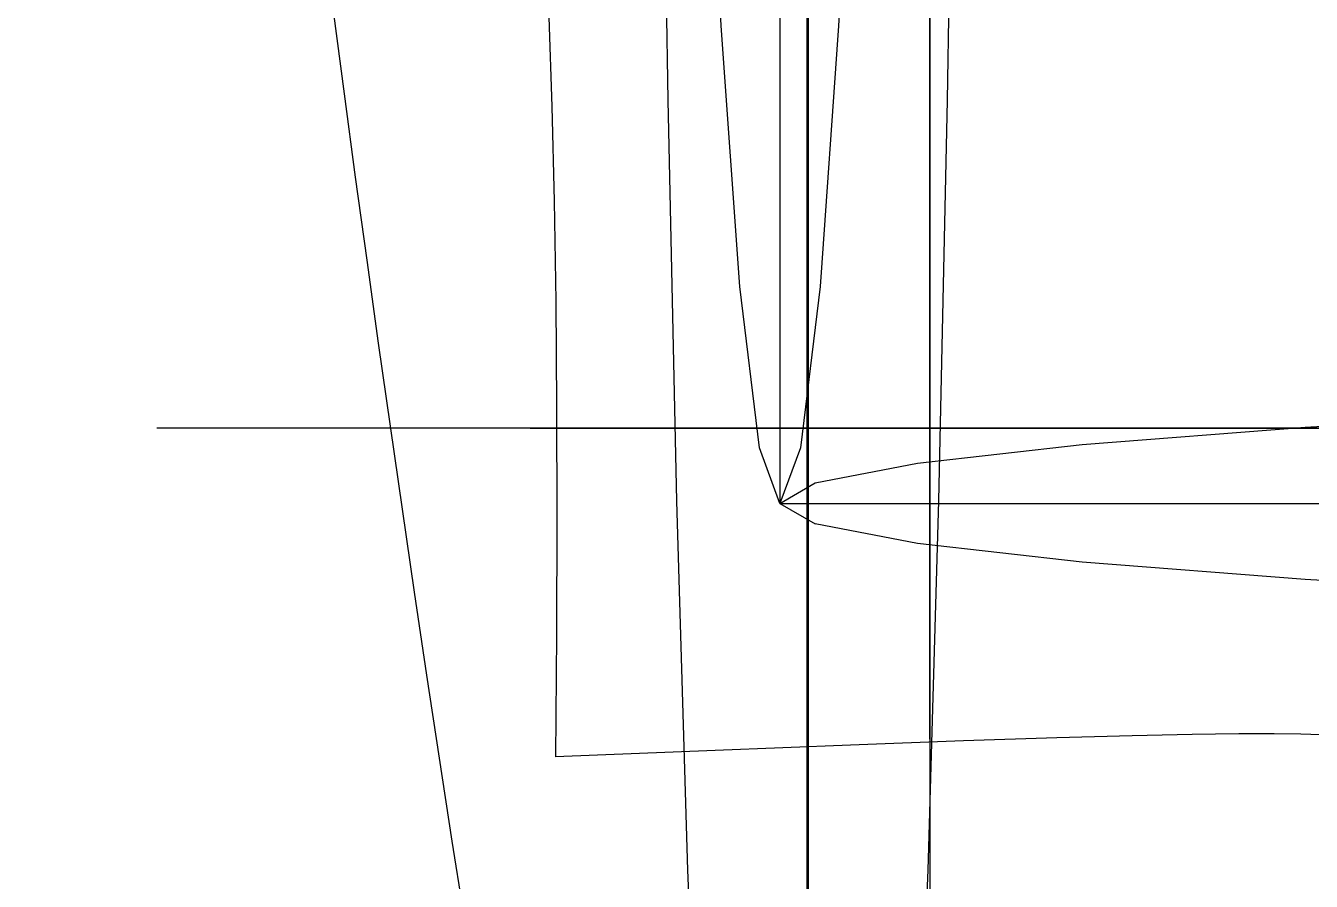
# Model space of a CAD drawing. Extents: x 11992 to 29481, y -6727 to 6811.
# Drawn here: x 21777.3 to 21947.8, y 1079.5 to 1192.9 of the extents above; entities that cross this region are included whole.
import ezdxf

# ---------------------------------------------------------------- set-up
doc = ezdxf.new("R2010")
doc.units = 0
doc.header["$MEASUREMENT"] = 0
doc.layers.get('0').update_dxf_attribs({"color": 8, "linetype": 'CONTINUOUS'})
doc.layers.add('zoylight 5回路', color=4, linetype='CONTINUOUS')

msp = doc.modelspace()

# ---------------------------------------------------------------- linework, layer by layer
for p, q in [((21877.37, 2739.53, -2340.43), (21877.37, 1129.56, -2340.43)), ((21897.26, 2739.53, -2340.43), (21897.26, 1129.56, -2340.43)), ((21897.26, 1129.56, -2110.34), (21897.26, 2739.53, -2110.34)), ((21880.91, 1822.02, -2368.6), (21880.91, 902.03, -2368.6)), ((21880.91, 1822.02, -1988.6), (21880.91, 902.03, -1988.6)), ((21881.09, 1822.02, -2368.6), (21881.09, 902.03, -2368.6)), ((21881.09, 1822.02, -1988.6), (21881.09, 902.03, -1988.6)), ((21881.1, 1821.61, -1878.87), (21881.1, 893.99, -1878.87)), ((21881.1, 1821.61, -2368.6), (21881.1, 901.07, -2368.6)), ((21881.1, 1821.61, -2118.6), (21881.1, 901.07, -2118.6)), ((21881.1, 901.07, -1638.61), (21881.1, 1821.61, -1638.61)), ((21881.1, 1821.61, -1897.87), (21881.1, 901.07, -1897.87)), ((21862.52, 1183, -2368.6), (21861.65, 1239.76, -2368.6)), ((21862.52, 1183, -1988.6), (21861.65, 1239.76, -1988.6)), ((21900.4, 1239.77, -2368.6), (21899.55, 1183.01, -2368.6)), ((21900.4, 1239.77, -1988.6), (21899.55, 1183.01, -1988.6)), ((21869.58, 1192.84, -2340.43), (21867.27, 1239.49, -2340.43)), ((21887.46, 1239.49, -2340.43), (21885.15, 1192.84, -2340.43)), ((21897.26, 1192.84, -2100.85), (21897.26, 1239.5, -2098.03)), ((21897.26, 1239.5, -2122.65), (21897.26, 1192.84, -2119.83)), ((21881.1, 1205.88, -2120.35), (21881.1, 1192.52, -2119.81)), ((21881.1, 1199.64, -2070.26), (21881.1, 1192.03, -2069.83)), ((21881.1, 1198.34, -2067.81), (21881.1, 1190.72, -2067.39)), ((21881.1, 1191.76, -1740.29), (21881.1, 1197.62, -1739.76)), ((21881.1, 1191.76, -1989.81), (21881.1, 1197.62, -1990.33)), ((21897.26, 1197.53, -2080.28), (21897.26, 1191.87, -2079.96)), ((21897.26, 1197.51, -2043.68), (21897.26, 1189.06, -2044.2)), ((21897.26, 1197.13, -2046.15), (21897.26, 1189.42, -2046.66)), ((21846.72, 1194, -2340.43), (21847.1, 1182.18, -2340.43)), ((21881.1, 1194.98, -2026.65), (21881.1, 1190.32, -2026.87)), ((21897.26, 1195.19, -1997.07), (21897.26, 1188.89, -1996.96)), ((21872.05, 1158.33, -2340.43), (21869.58, 1192.84, -2340.43)), ((21881.1, 1192.52, -2119.81), (21881.1, 1179.16, -2119.14)), ((21881.1, 1192.03, -2069.83), (21881.1, 1184.4, -2069.55)), ((21885.15, 1192.84, -2340.43), (21882.68, 1158.33, -2340.43)), ((21897.26, 1158.33, -2103.86), (21897.26, 1192.84, -2100.85)), ((21897.26, 1192.84, -2119.83), (21897.26, 1158.33, -2116.82)), ((21897.26, 1191.87, -2079.96), (21897.26, 1186.21, -2079.63)), ((21881.1, 1185.91, -1740.73), (21881.1, 1191.76, -1740.29)), ((21881.1, 1185.91, -1989.36), (21881.1, 1191.76, -1989.81)), ((21881.1, 1190.72, -2067.39), (21881.1, 1183.09, -2067.11)), ((21881.1, 1190.32, -2026.87), (21881.1, 1185.67, -2027.16)), ((21897.26, 1189.42, -2046.66), (21897.26, 1181.43, -2047.12)), ((21897.26, 1189.06, -2044.2), (21897.26, 1180.52, -2044.68)), ((21897.26, 1188.89, -1996.96), (21897.26, 1182.39, -1997.09)), ((21881.1, 1180.07, -1741.07), (21881.1, 1185.91, -1740.73)), ((21881.1, 1180.07, -1989.02), (21881.1, 1185.91, -1989.36)), ((21881.1, 1185.67, -2027.16), (21881.1, 1181.02, -2027.52)), ((21897.26, 1186.21, -2079.63), (21897.26, 1180.56, -2079.31)), ((21881.1, 1184.4, -2069.55), (21881.1, 1176.76, -2069.41)), ((21847.1, 1182.18, -2340.43), (21847.41, 1169.64, -2340.43)), ((21863.7, 1129.88, -2368.6), (21862.52, 1183, -2368.6)), ((21863.7, 1129.88, -1988.6), (21862.52, 1183, -1988.6)), ((21881.1, 1183.09, -2067.11), (21881.1, 1175.44, -2066.97)), ((21897.26, 1182.39, -1997.09), (21897.26, 1175.68, -1997.5)), ((21899.55, 1183.01, -2368.6), (21898.39, 1129.89, -2368.6)), ((21899.55, 1183.01, -1988.6), (21898.39, 1129.89, -1988.6)), ((21881.1, 1181.02, -2027.52), (21881.1, 1176.36, -2027.94)), ((21881.1, 1174.23, -1741.27), (21881.1, 1180.07, -1741.07)), ((21881.1, 1174.23, -1988.82), (21881.1, 1180.07, -1989.02)), ((21897.26, 1181.43, -2047.12), (21897.26, 1173.21, -2047.48)), ((21897.26, 1178.17, -2079.22), (21897.26, 1180.56, -2079.31)), ((21897.26, 1180.52, -2044.68), (21897.26, 1171.9, -2045.06)), ((21881.1, 1179.16, -2119.14), (21881.1, 1171.97, -2118.72)), ((21881.1, 1176.76, -2069.41), (21881.1, 1169.11, -2069.4)), ((21897.26, 1175.79, -2079.14), (21897.26, 1178.17, -2079.22)), ((21881.1, 1176.36, -2027.94), (21881.1, 1171.71, -2028.41)), ((21881.1, 1175.44, -2066.97), (21881.1, 1167.78, -2066.97)), ((21897.26, 1173.41, -2079.05), (21897.26, 1175.79, -2079.14)), ((21897.26, 1175.68, -1997.5), (21897.26, 1172.45, -1997.81)), ((21881.1, 1168.4, -1741.32), (21881.1, 1174.23, -1741.27)), ((21881.1, 1168.4, -1988.78), (21881.1, 1174.23, -1988.82)), ((21897.26, 1171.04, -2078.95), (21897.26, 1173.41, -2079.05)), ((21897.26, 1173.21, -2047.48), (21897.26, 1164.78, -2047.72)), ((21881.1, 1171.97, -2118.72), (21881.1, 1164.79, -2118.27)), ((21881.1, 1171.71, -2028.41), (21881.1, 1167.05, -2028.91)), ((21897.26, 1172.45, -1997.81), (21897.26, 1169.18, -1998.17)), ((21897.26, 1171.9, -2045.06), (21897.26, 1163.21, -2045.3)), ((21897.26, 1168.68, -2078.83), (21897.26, 1171.04, -2078.95)), ((21847.41, 1169.64, -2340.43), (21847.62, 1156.37, -2340.43)), ((21881.1, 1169.11, -2069.4), (21881.1, 1161.46, -2069.52)), ((21881.1, 1162.58, -1741.17), (21881.1, 1168.4, -1741.32)), ((21881.1, 1162.58, -1988.92), (21881.1, 1168.4, -1988.78)), ((21897.26, 1169.18, -1998.17), (21897.26, 1165.87, -1998.59)), ((21897.26, 1166.32, -2078.71), (21897.26, 1168.68, -2078.83)), ((21881.1, 1167.78, -2066.97), (21881.1, 1160.11, -2067.09)), ((21881.1, 1167.05, -2028.91), (21881.1, 1162.39, -2029.43)), ((21897.26, 1163.98, -2078.56), (21897.26, 1166.32, -2078.71)), ((21881.1, 1164.79, -2118.27), (21881.1, 1157.61, -2117.81)), ((21897.26, 1165.87, -1998.59), (21897.26, 1162.55, -1999.06)), ((21897.26, 1164.78, -2047.72), (21897.26, 1156.19, -2047.79)), ((21897.26, 1161.66, -2078.4), (21897.26, 1163.98, -2078.56)), ((21897.26, 1163.21, -2045.3), (21897.26, 1154.44, -2045.38)), ((21881.1, 1157.33, -1740.86), (21881.1, 1162.58, -1741.17)), ((21881.1, 1162.58, -1741.17), (21881.1, 1134.75, -1745.35)), ((21881.1, 1157.33, -1989.23), (21881.1, 1162.58, -1988.92)), ((21881.1, 1162.58, -1988.92), (21881.1, 1134.75, -1984.74)), ((21881.1, 1162.39, -2029.43), (21881.1, 1157.72, -2029.97)), ((21881.1, 1161.46, -2069.52), (21881.1, 1153.8, -2069.76)), ((21897.26, 1162.55, -1999.06), (21897.26, 1159.22, -1999.57)), ((21897.26, 1159.35, -2078.22), (21897.26, 1161.66, -2078.4)), ((21881.1, 1160.11, -2067.09), (21881.1, 1152.44, -2067.32)), ((21874.65, 1136.91, -2340.43), (21872.05, 1158.33, -2340.43)), ((21882.68, 1158.33, -2340.43), (21880.08, 1136.91, -2340.43)), ((21897.26, 1157.07, -2078.01), (21897.26, 1159.35, -2078.22)), ((21897.26, 1159.22, -1999.57), (21897.26, 1155.9, -2000.11)), ((21897.26, 1136.92, -2107.03), (21897.26, 1158.33, -2103.86)), ((21897.26, 1158.33, -2116.82), (21897.26, 1136.92, -2113.65)), ((21847.62, 1156.37, -2340.43), (21847.75, 1142.36, -2340.43)), ((21881.1, 1157.72, -2029.97), (21881.1, 1153.05, -2030.51)), ((21881.1, 1157.61, -2117.81), (21881.1, 1150.43, -2117.34)), ((21881.1, 1152.09, -1740.41), (21881.1, 1157.33, -1740.86)), ((21881.1, 1152.09, -1989.69), (21881.1, 1157.33, -1989.23)), ((21897.26, 1154.8, -2077.77), (21897.26, 1157.07, -2078.01)), ((21897.26, 1156.19, -2047.79), (21897.26, 1147.48, -2047.66)), ((21897.26, 1155.9, -2000.11), (21897.26, 1152.59, -2000.67)), ((21897.26, 1152.56, -2077.51), (21897.26, 1154.8, -2077.77)), ((21897.26, 1154.44, -2045.38), (21897.26, 1145.59, -2045.25)), ((21881.1, 1153.8, -2069.76), (21881.1, 1146.14, -2070.1)), ((21881.1, 1153.05, -2030.51), (21881.1, 1148.37, -2031.04)), ((21897.26, 1153.73, -2209.78), (21897.26, 1153.96, -2225.39)), ((21897.26, 1153.96, -2225.39), (21897.26, 1153.73, -2240.99)), ((21897.26, 1153.09, -2194.81), (21897.26, 1153.73, -2209.78)), ((21897.26, 1153.73, -2240.99), (21897.26, 1153.08, -2255.96)), ((21897.26, 1152.04, -2180.61), (21897.26, 1153.09, -2194.81)), ((21897.26, 1153.08, -2255.96), (21897.26, 1152.04, -2270.16)), ((21881.1, 1152.44, -2067.32), (21881.1, 1144.78, -2067.66)), ((21881.1, 1146.85, -1739.85), (21881.1, 1152.09, -1740.41)), ((21881.1, 1146.85, -1990.24), (21881.1, 1152.09, -1989.69)), ((21897.26, 1152.59, -2000.67), (21897.26, 1149.31, -2001.24)), ((21897.26, 1150.7, -2077.26), (21897.26, 1152.56, -2077.51)), ((21897.26, 1150.63, -2167.33), (21897.26, 1152.04, -2180.61)), ((21897.26, 1152.04, -2270.16), (21897.26, 1150.63, -2283.44)), ((21881.1, 1150.43, -2117.34), (21881.1, 1143.25, -2116.87)), ((21897.26, 1148.86, -2076.99), (21897.26, 1150.7, -2077.26)), ((21897.26, 1148.87, -2155.09), (21897.26, 1150.63, -2167.33)), ((21897.26, 1150.63, -2283.44), (21897.26, 1148.87, -2295.68)), ((21897.26, 1149.31, -2001.24), (21897.26, 1146.07, -2001.82)), ((21881.1, 1148.37, -2031.04), (21881.1, 1143.67, -2031.54)), ((21897.26, 1146.81, -2144.04), (21897.26, 1148.87, -2155.09)), ((21897.26, 1148.87, -2295.68), (21897.26, 1146.81, -2306.73)), ((21897.26, 1147.02, -2076.7), (21897.26, 1148.86, -2076.99)), ((21881.1, 1141.62, -1739.22), (21881.1, 1146.85, -1739.85)), ((21881.1, 1141.62, -1990.87), (21881.1, 1146.85, -1990.24)), ((21881.1, 1146.14, -2070.1), (21881.1, 1138.48, -2070.54)), ((21897.26, 1147.48, -2047.66), (21897.26, 1146.1, -2047.61)), ((21897.26, 1145.2, -2076.39), (21897.26, 1147.02, -2076.7)), ((21897.26, 1144.47, -2134.32), (21897.26, 1146.81, -2144.04)), ((21897.26, 1146.81, -2306.73), (21897.26, 1144.47, -2316.46)), ((21897.26, 1146.1, -2047.61), (21897.26, 1144.73, -2047.57)), ((21897.26, 1146.07, -2001.82), (21897.26, 1142.89, -2002.39)), ((21881.1, 1144.78, -2067.66), (21881.1, 1137.12, -2068.1)), ((21897.26, 1145.59, -2045.25), (21897.26, 1144.18, -2045.2)), ((21897.26, 1143.39, -2076.07), (21897.26, 1145.2, -2076.39)), ((21897.26, 1144.73, -2047.57), (21897.26, 1143.36, -2047.52)), ((21897.26, 1141.87, -2126.05), (21897.26, 1144.47, -2134.32)), ((21897.26, 1144.47, -2316.46), (21897.26, 1141.87, -2324.72)), ((21897.26, 1144.18, -2045.2), (21897.26, 1142.78, -2045.15)), ((21881.1, 1143.67, -2031.54), (21881.1, 1137.93, -2032.13)), ((21881.1, 1143.25, -2116.87), (21881.1, 1136.08, -2116.42)), ((21897.26, 1141.59, -2075.74), (21897.26, 1143.39, -2076.07)), ((21897.26, 1143.36, -2047.52), (21897.26, 1142, -2047.48)), ((21897.26, 1142.89, -2002.39), (21897.26, 1139.77, -2002.95)), ((21897.26, 1142.78, -2045.15), (21897.26, 1141.39, -2045.1)), ((21847.75, 1142.36, -2340.43), (21847.79, 1127.63, -2340.43)), ((21881.1, 1136.38, -1738.56), (21881.1, 1141.62, -1739.22)), ((21881.1, 1136.38, -1991.54), (21881.1, 1141.62, -1990.87)), ((21897.26, 1142, -2047.48), (21897.26, 1140.64, -2047.45)), ((21897.26, 1139.06, -2119.38), (21897.26, 1141.87, -2126.05)), ((21897.26, 1141.87, -2324.72), (21897.26, 1139.06, -2331.39)), ((21897.26, 1139.79, -2075.39), (21897.26, 1141.59, -2075.74)), ((21897.26, 1141.39, -2045.1), (21897.26, 1140.02, -2045.06)), ((21947.01, 1139.66, -2340.43), (21983.65, 1141.78, -2340.43)), ((21797.06, 1139.53, -2065.9), (21794.7, 1139.53, -2067.09)), ((21796.43, 1139.53, -2066.93), (21794.74, 1139.53, -2067.07)), ((21796.43, 1139.53, -2064.59), (21794.74, 1139.53, -2064.73)), ((21798.13, 1139.53, -2066.79), (21796.43, 1139.53, -2066.93)), ((21798.13, 1139.53, -2064.45), (21796.43, 1139.53, -2064.59)), ((21799.43, 1139.53, -2064.7), (21797.06, 1139.53, -2065.9)), ((21799.83, 1139.53, -2066.66), (21798.13, 1139.53, -2066.79)), ((21799.83, 1139.53, -2064.31), (21798.13, 1139.53, -2064.45)), ((21801.8, 1139.53, -2063.51), (21799.43, 1139.53, -2064.7)), ((21801.53, 1139.53, -2066.52), (21799.83, 1139.53, -2066.66)), ((21801.53, 1139.53, -2064.18), (21799.83, 1139.53, -2064.31)), ((21803.24, 1139.53, -2066.4), (21801.53, 1139.53, -2066.52)), ((21803.24, 1139.53, -2064.05), (21801.53, 1139.53, -2064.18)), ((21804.17, 1139.53, -2062.32), (21801.8, 1139.53, -2063.51)), ((21804.95, 1139.53, -2066.27), (21803.24, 1139.53, -2066.4)), ((21804.95, 1139.53, -2063.92), (21803.24, 1139.53, -2064.05)), ((21806.54, 1139.53, -2061.13), (21804.17, 1139.53, -2062.32)), ((21806.67, 1139.53, -2066.15), (21804.95, 1139.53, -2066.27)), ((21806.67, 1139.53, -2063.8), (21804.95, 1139.53, -2063.92)), ((21808.9, 1139.53, -2059.93), (21806.54, 1139.53, -2061.13)), ((21808.39, 1139.53, -2066.04), (21806.67, 1139.53, -2066.15)), ((21808.39, 1139.53, -2063.68), (21806.67, 1139.53, -2063.8)), ((21810.13, 1139.53, -2065.93), (21808.39, 1139.53, -2066.04)), ((21810.13, 1139.53, -2063.57), (21808.39, 1139.53, -2063.68)), ((21811.27, 1139.53, -2058.74), (21808.9, 1139.53, -2059.93)), ((21811.87, 1139.53, -2065.84), (21810.13, 1139.53, -2065.93)), ((21811.87, 1139.53, -2063.47), (21810.13, 1139.53, -2063.57)), ((21813.62, 1139.53, -2057.54), (21811.27, 1139.53, -2058.74)), ((21813.62, 1139.53, -2065.75), (21811.87, 1139.53, -2065.84)), ((21813.62, 1139.53, -2063.38), (21811.87, 1139.53, -2063.47)), ((21815.98, 1139.53, -2056.34), (21813.62, 1139.53, -2057.54)), ((21815.38, 1139.53, -2065.67), (21813.62, 1139.53, -2065.75)), ((21815.38, 1139.53, -2063.3), (21813.62, 1139.53, -2063.38)), ((21817.08, 1139.53, -2065.61), (21815.38, 1139.53, -2065.67)), ((21817.08, 1139.53, -2063.23), (21815.38, 1139.53, -2063.3)), ((21818.32, 1139.53, -2055.14), (21815.98, 1139.53, -2056.34)), ((21818.79, 1139.53, -2065.54), (21817.08, 1139.53, -2065.61)), ((21818.79, 1139.53, -2063.17), (21817.08, 1139.53, -2063.23)), ((21820.66, 1139.53, -2053.94), (21818.32, 1139.53, -2055.14)), ((21820.51, 1139.53, -2065.48), (21818.79, 1139.53, -2065.54)), ((21820.51, 1139.53, -2063.11), (21818.79, 1139.53, -2063.17)), ((21822.23, 1139.53, -2065.41), (21820.51, 1139.53, -2065.48)), ((21822.23, 1139.53, -2063.04), (21820.51, 1139.53, -2063.11)), ((21822.99, 1139.53, -2052.73), (21820.66, 1139.53, -2053.94)), ((21823.93, 1139.53, -2065.34), (21822.23, 1139.53, -2065.41)), ((21823.93, 1139.53, -2062.97), (21822.23, 1139.53, -2063.04)), ((21826.25, 1139.53, -2051.04), (21822.99, 1139.53, -2052.73)), ((21825.63, 1139.53, -2065.25), (21823.93, 1139.53, -2065.34)), ((21825.63, 1139.53, -2062.88), (21823.93, 1139.53, -2062.97)), ((21827.3, 1139.53, -2065.14), (21825.63, 1139.53, -2065.25)), ((21827.3, 1139.53, -2062.78), (21825.63, 1139.53, -2062.88)), ((21829.74, 1139.53, -2049.28), (21826.25, 1139.53, -2051.04)), ((21828.94, 1139.53, -2065), (21827.3, 1139.53, -2065.14)), ((21828.94, 1139.53, -2062.65), (21827.3, 1139.53, -2062.78)), ((21830.55, 1139.53, -2064.84), (21828.94, 1139.53, -2065)), ((21830.55, 1139.53, -2062.49), (21828.94, 1139.53, -2062.65)), ((21833.68, 1139.53, -2047.39), (21829.74, 1139.53, -2049.28)), ((21832.12, 1139.53, -2064.65), (21830.55, 1139.53, -2064.84)), ((21832.12, 1139.53, -2062.29), (21830.55, 1139.53, -2062.49)), ((21833.63, 1139.53, -2064.41), (21832.12, 1139.53, -2064.65)), ((21833.63, 1139.53, -2062.06), (21832.12, 1139.53, -2062.29)), ((21835.09, 1139.53, -2064.14), (21833.63, 1139.53, -2064.41)), ((21835.09, 1139.53, -2061.79), (21833.63, 1139.53, -2062.06)), ((21838.31, 1139.53, -2045.32), (21833.68, 1139.53, -2047.39)), ((21836.41, 1139.53, -2063.84), (21835.09, 1139.53, -2064.14)), ((21836.41, 1139.53, -2061.5), (21835.09, 1139.53, -2061.79)), ((21837.68, 1139.53, -2063.51), (21836.41, 1139.53, -2063.84)), ((21837.68, 1139.53, -2061.17), (21836.41, 1139.53, -2061.5)), ((21838.92, 1139.53, -2063.15), (21837.68, 1139.53, -2063.51)), ((21838.92, 1139.53, -2060.8), (21837.68, 1139.53, -2061.17)), ((21843.84, 1139.53, -2042.99), (21838.31, 1139.53, -2045.32)), ((21840.11, 1139.53, -2062.75), (21838.92, 1139.53, -2063.15)), ((21840.11, 1139.53, -2060.41), (21838.92, 1139.53, -2060.8)), ((21841.27, 1139.53, -2062.33), (21840.11, 1139.53, -2062.75)), ((21841.27, 1139.53, -2059.99), (21840.11, 1139.53, -2060.41)), ((21842.4, 1139.53, -2061.89), (21841.27, 1139.53, -2062.33)), ((21842.4, 1139.53, -2059.55), (21841.27, 1139.53, -2059.99)), ((21843.5, 1139.53, -2061.43), (21842.4, 1139.53, -2061.89)), ((21843.5, 1139.53, -2059.09), (21842.4, 1139.53, -2059.55)), ((21844.58, 1139.53, -2060.96), (21843.5, 1139.53, -2061.43)), ((21844.58, 1139.53, -2058.62), (21843.5, 1139.53, -2059.09)), ((21850.51, 1139.53, -2040.36), (21843.84, 1139.53, -2042.99)), ((21844.25, 1139.53, -2061.1), (21844.99, 1139.53, -2061.8)), ((21845.65, 1139.53, -2060.49), (21844.58, 1139.53, -2060.96)), ((21845.65, 1139.53, -2058.14), (21844.58, 1139.53, -2058.62)), ((21844.99, 1139.53, -2061.8), (21845.74, 1139.53, -2062.49)), ((21846.7, 1139.53, -2060), (21845.65, 1139.53, -2060.49)), ((21846.7, 1139.53, -2057.66), (21845.65, 1139.53, -2058.14)), ((21845.74, 1139.53, -2062.49), (21846.51, 1139.53, -2063.19)), ((21846.51, 1139.53, -2063.19), (21847.3, 1139.53, -2063.87)), ((21847.75, 1139.53, -2059.52), (21846.7, 1139.53, -2060)), ((21847.75, 1139.53, -2057.18), (21846.7, 1139.53, -2057.66)), ((21847.3, 1139.53, -2063.87), (21848.11, 1139.53, -2064.55)), ((21848.79, 1139.53, -2059.04), (21847.75, 1139.53, -2059.52)), ((21848.79, 1139.53, -2056.71), (21847.75, 1139.53, -2057.18)), ((21848.11, 1139.53, -2064.55), (21848.96, 1139.53, -2065.21)), ((21849.95, 1139.53, -2058.52), (21848.79, 1139.53, -2059.04)), ((21849.95, 1139.53, -2056.18), (21848.79, 1139.53, -2056.71)), ((21848.96, 1139.53, -2065.21), (21849.85, 1139.53, -2065.86)), ((21849.85, 1139.53, -2065.86), (21850.78, 1139.53, -2066.5)), ((21851.11, 1139.53, -2058), (21849.95, 1139.53, -2058.52)), ((21851.11, 1139.53, -2055.66), (21849.95, 1139.53, -2056.18)), ((21858.56, 1139.53, -2037.36), (21850.51, 1139.53, -2040.36)), ((21850.78, 1139.53, -2066.5), (21851.76, 1139.53, -2067.11)), ((21852.28, 1139.53, -2057.49), (21851.11, 1139.53, -2058)), ((21852.28, 1139.53, -2055.15), (21851.11, 1139.53, -2055.66)), ((21851.76, 1139.53, -2067.11), (21852.79, 1139.53, -2067.7)), ((21853.46, 1139.53, -2056.99), (21852.28, 1139.53, -2057.49)), ((21853.46, 1139.53, -2054.65), (21852.28, 1139.53, -2055.15)), ((21852.79, 1139.53, -2067.7), (21853.89, 1139.53, -2068.27)), ((21854.64, 1139.53, -2056.49), (21853.46, 1139.53, -2056.99)), ((21854.64, 1139.53, -2054.15), (21853.46, 1139.53, -2054.65)), ((21853.89, 1139.53, -2068.27), (21855.05, 1139.53, -2068.81)), ((21855.83, 1139.53, -2055.99), (21854.64, 1139.53, -2056.49)), ((21855.83, 1139.53, -2053.65), (21854.64, 1139.53, -2054.15)), ((21855.05, 1139.53, -2068.81), (21856.51, 1139.53, -2069.41)), ((21857.03, 1139.53, -2055.5), (21855.83, 1139.53, -2055.99)), ((21857.03, 1139.53, -2053.16), (21855.83, 1139.53, -2053.65)), ((21856.51, 1139.53, -2069.41), (21858.07, 1139.53, -2069.97)), ((21858.23, 1139.53, -2055.01), (21857.03, 1139.53, -2055.5)), ((21858.23, 1139.53, -2052.67), (21857.03, 1139.53, -2053.16)), ((21858.07, 1139.53, -2069.97), (21859.71, 1139.53, -2070.51)), ((21859.44, 1139.53, -2054.51), (21858.23, 1139.53, -2055.01)), ((21859.44, 1139.53, -2052.18), (21858.23, 1139.53, -2052.67)), ((21868.22, 1139.53, -2033.93), (21858.56, 1139.53, -2037.36)), ((21860.66, 1139.53, -2054.02), (21859.44, 1139.53, -2054.51)), ((21860.66, 1139.53, -2051.68), (21859.44, 1139.53, -2052.18)), ((21859.71, 1139.53, -2070.51), (21861.43, 1139.53, -2071.01)), ((21861.89, 1139.53, -2053.52), (21860.66, 1139.53, -2054.02)), ((21861.89, 1139.53, -2051.18), (21860.66, 1139.53, -2051.68)), ((21861.43, 1139.53, -2071.01), (21863.21, 1139.53, -2071.49)), ((21863.12, 1139.53, -2053.01), (21861.89, 1139.53, -2053.52)), ((21863.12, 1139.53, -2050.68), (21861.89, 1139.53, -2051.18)), ((21864.22, 1139.53, -2052.57), (21863.12, 1139.53, -2053.01)), ((21864.22, 1139.53, -2050.23), (21863.12, 1139.53, -2050.68)), ((21863.21, 1139.53, -2071.49), (21865.05, 1139.53, -2071.95)), ((21865.33, 1139.53, -2052.13), (21864.22, 1139.53, -2052.57)), ((21865.33, 1139.53, -2049.79), (21864.22, 1139.53, -2050.23)), ((21865.05, 1139.53, -2071.95), (21866.94, 1139.53, -2072.39)), ((21866.45, 1139.53, -2051.69), (21865.33, 1139.53, -2052.13)), ((21866.45, 1139.53, -2049.34), (21865.33, 1139.53, -2049.79)), ((21867.59, 1139.53, -2051.25), (21866.45, 1139.53, -2051.69)), ((21867.59, 1139.53, -2048.91), (21866.45, 1139.53, -2049.34)), ((21866.94, 1139.53, -2072.39), (21868.87, 1139.53, -2072.81)), ((21868.74, 1139.53, -2050.83), (21867.59, 1139.53, -2051.25)), ((21868.74, 1139.53, -2048.49), (21867.59, 1139.53, -2048.91)), ((21868.15, 1139.53, -2209.78), (21867.93, 1139.53, -2225.39)), ((21867.93, 1139.53, -2225.39), (21868.15, 1139.53, -2240.99)), ((21868.8, 1139.53, -2194.81), (21868.15, 1139.53, -2209.78)), ((21868.15, 1139.53, -2240.99), (21868.8, 1139.53, -2255.96)), ((21879.7, 1139.53, -2030), (21868.22, 1139.53, -2033.93)), ((21869.92, 1139.53, -2050.43), (21868.74, 1139.53, -2050.83)), ((21869.92, 1139.53, -2048.08), (21868.74, 1139.53, -2048.49)), ((21869.85, 1139.53, -2180.61), (21868.8, 1139.53, -2194.81)), ((21868.8, 1139.53, -2255.96), (21869.85, 1139.53, -2270.16)), ((21868.87, 1139.53, -2072.81), (21870.83, 1139.53, -2073.22)), ((21871.26, 1139.53, -2167.33), (21869.85, 1139.53, -2180.61)), ((21869.85, 1139.53, -2270.16), (21871.26, 1139.53, -2283.44)), ((21871.11, 1139.53, -2050.05), (21869.92, 1139.53, -2050.43)), ((21871.11, 1139.53, -2047.7), (21869.92, 1139.53, -2048.08)), ((21870.83, 1139.53, -2073.22), (21872.81, 1139.53, -2073.62)), ((21872.33, 1139.53, -2049.69), (21871.11, 1139.53, -2050.05)), ((21872.33, 1139.53, -2047.34), (21871.11, 1139.53, -2047.7)), ((21873.02, 1139.53, -2155.09), (21871.26, 1139.53, -2167.33)), ((21871.26, 1139.53, -2283.44), (21873.02, 1139.53, -2295.68)), ((21873.58, 1139.53, -2049.36), (21872.33, 1139.53, -2049.69)), ((21873.58, 1139.53, -2047.02), (21872.33, 1139.53, -2047.34)), ((21872.81, 1139.53, -2073.62), (21874.79, 1139.53, -2074.01)), ((21875.08, 1139.53, -2144.04), (21873.02, 1139.53, -2155.09)), ((21873.02, 1139.53, -2295.68), (21875.08, 1139.53, -2306.73)), ((21874.85, 1139.53, -2049.07), (21873.58, 1139.53, -2049.36)), ((21874.85, 1139.53, -2046.73), (21873.58, 1139.53, -2047.02)), ((21874.79, 1139.53, -2074.01), (21876.78, 1139.53, -2074.41)), ((21876.16, 1139.53, -2048.83), (21874.85, 1139.53, -2049.07)), ((21876.16, 1139.53, -2046.48), (21874.85, 1139.53, -2046.73)), ((21877.42, 1139.53, -2134.32), (21875.08, 1139.53, -2144.04)), ((21875.08, 1139.53, -2306.73), (21877.42, 1139.53, -2316.46)), ((21877.5, 1139.53, -2048.62), (21876.16, 1139.53, -2048.83)), ((21877.5, 1139.53, -2046.28), (21876.16, 1139.53, -2046.48)), ((21876.2, 1139.53, -2104.05), (21880.82, 1139.53, -2107.41)), ((21876.2, 1139.53, -2104.05), (21880.9, 1139.53, -2100.8)), ((21876.78, 1139.53, -2074.41), (21878.6, 1139.53, -2074.78)), ((21880.02, 1139.53, -2126.05), (21877.42, 1139.53, -2134.32)), ((21877.42, 1139.53, -2316.46), (21880.02, 1139.53, -2324.72)), ((21878.73, 1139.53, -2048.48), (21877.5, 1139.53, -2048.62)), ((21878.73, 1139.53, -2046.14), (21877.5, 1139.53, -2046.28)), ((21878.6, 1139.53, -2074.78), (21880.4, 1139.53, -2075.14)), ((21879.99, 1139.53, -2048.38), (21878.73, 1139.53, -2048.48)), ((21879.99, 1139.53, -2046.05), (21878.73, 1139.53, -2046.14)), ((21893.25, 1139.53, -2025.53), (21879.7, 1139.53, -2030)), ((21881.26, 1139.53, -2048.31), (21879.99, 1139.53, -2048.38)), ((21881.26, 1139.53, -2045.98), (21879.99, 1139.53, -2046.05)), ((21882.83, 1139.53, -2119.38), (21880.02, 1139.53, -2126.05)), ((21880.02, 1139.53, -2324.72), (21882.83, 1139.53, -2331.39)), ((21880.4, 1139.53, -2075.14), (21882.19, 1139.53, -2075.51)), ((21880.82, 1139.53, -2107.41), (21894.38, 1139.53, -2110.76)), ((21894.54, 1139.53, -2097.79), (21880.9, 1139.53, -2100.8)), ((21882.56, 1139.53, -2048.27), (21881.26, 1139.53, -2048.31)), ((21882.56, 1139.53, -2045.94), (21881.26, 1139.53, -2045.98)), ((21882.19, 1139.53, -2075.51), (21883.98, 1139.53, -2075.88)), ((21883.88, 1139.53, -2048.26), (21882.56, 1139.53, -2048.27)), ((21883.88, 1139.53, -2045.92), (21882.56, 1139.53, -2045.94)), ((21885.84, 1139.53, -2114.45), (21882.83, 1139.53, -2119.38)), ((21882.83, 1139.53, -2331.39), (21885.84, 1139.53, -2336.32)), ((21885.22, 1139.53, -2048.26), (21883.88, 1139.53, -2048.26)), ((21885.22, 1139.53, -2045.92), (21883.88, 1139.53, -2045.92)), ((21883.98, 1139.53, -2075.88), (21885.77, 1139.53, -2076.23)), ((21886.57, 1139.53, -2048.29), (21885.22, 1139.53, -2048.26)), ((21886.57, 1139.53, -2045.94), (21885.22, 1139.53, -2045.92)), ((21885.77, 1139.53, -2076.23), (21887.56, 1139.53, -2076.58)), ((21889.02, 1139.53, -2111.39), (21885.84, 1139.53, -2114.45)), ((21885.84, 1139.53, -2336.32), (21889.02, 1139.53, -2339.38)), ((21887.94, 1139.53, -2048.33), (21886.57, 1139.53, -2048.29)), ((21887.94, 1139.53, -2045.98), (21886.57, 1139.53, -2045.94)), ((21887.56, 1139.53, -2076.58), (21889.35, 1139.53, -2076.92)), ((21889.32, 1139.53, -2048.38), (21887.94, 1139.53, -2048.33)), ((21889.32, 1139.53, -2046.03), (21887.94, 1139.53, -2045.98)), ((21892.33, 1139.53, -2110.34), (21889.02, 1139.53, -2111.39)), ((21889.02, 1139.53, -2339.38), (21892.33, 1139.53, -2340.43)), ((21890.71, 1139.53, -2048.43), (21889.32, 1139.53, -2048.38)), ((21890.71, 1139.53, -2046.09), (21889.32, 1139.53, -2046.03)), ((21889.35, 1139.53, -2076.92), (21891.14, 1139.53, -2077.24)), ((21892.11, 1139.53, -2048.5), (21890.71, 1139.53, -2048.43)), ((21892.11, 1139.53, -2046.15), (21890.71, 1139.53, -2046.09)), ((21891.14, 1139.53, -2077.24), (21892.95, 1139.53, -2077.55)), ((21893.51, 1139.53, -2048.56), (21892.11, 1139.53, -2048.5)), ((21893.51, 1139.53, -2046.21), (21892.11, 1139.53, -2046.15)), ((21892.33, 1139.53, -2340.43), (21895.64, 1139.53, -2339.38)), ((21892.33, 1139.53, -2110.34), (21895.64, 1139.53, -2111.39)), ((21892.33, 1139.53, -2110.34), (21892.33, 1139.53, -2340.43)), ((21892.33, 1139.53, -2340.43), (22882.3, 1139.53, -2340.43)), ((22882.3, 1139.53, -2110.34), (21892.33, 1139.53, -2110.34)), ((21892.95, 1139.53, -2077.55), (21894.76, 1139.53, -2077.84)), ((21909.1, 1139.53, -2020.44), (21893.25, 1139.53, -2025.53)), ((21902.2, 1139.53, -2048.87), (21893.51, 1139.53, -2048.56)), ((21902.2, 1139.53, -2046.51), (21893.51, 1139.53, -2046.21)), ((21894.38, 1139.53, -2110.76), (21916.26, 1139.53, -2114.04)), ((21916.49, 1139.53, -2095.05), (21894.54, 1139.53, -2097.79)), ((21894.76, 1139.53, -2077.84), (21896.59, 1139.53, -2078.1)), ((21895.64, 1139.53, -2339.38), (21898.81, 1139.53, -2336.32)), ((21898.81, 1139.53, -2114.45), (21895.64, 1139.53, -2111.39)), ((21896.59, 1139.53, -2078.1), (21898.43, 1139.53, -2078.35)), ((21897.26, 1140.64, -2047.45), (21897.26, 1139.3, -2047.44)), ((21897.26, 1140.02, -2045.06), (21897.26, 1138.65, -2045.03)), ((21897.26, 1138, -2075.03), (21897.26, 1139.79, -2075.39)), ((21897.26, 1139.77, -2002.95), (21897.26, 1136.72, -2003.49)), ((21897.26, 1139.3, -2047.44), (21897.26, 1137.97, -2047.44)), ((21897.26, 1136.05, -2114.45), (21897.26, 1139.06, -2119.38)), ((21897.26, 1139.06, -2331.39), (21897.26, 1136.05, -2336.32)), ((21898.43, 1139.53, -2078.35), (21900.69, 1139.53, -2078.62)), ((21898.81, 1139.53, -2336.32), (21901.82, 1139.53, -2331.39)), ((21901.82, 1139.53, -2119.39), (21898.81, 1139.53, -2114.45)), ((21900.69, 1139.53, -2078.62), (21902.96, 1139.53, -2078.86)), ((21901.82, 1139.53, -2331.39), (21904.64, 1139.53, -2324.72)), ((21904.64, 1139.53, -2126.05), (21901.82, 1139.53, -2119.39)), ((21910.83, 1139.53, -2049.06), (21902.2, 1139.53, -2048.87)), ((21910.83, 1139.53, -2046.7), (21902.2, 1139.53, -2046.51)), ((21902.96, 1139.53, -2078.86), (21905.26, 1139.53, -2079.06)), ((21904.64, 1139.53, -2324.72), (21907.23, 1139.53, -2316.46)), ((21907.23, 1139.53, -2134.32), (21904.64, 1139.53, -2126.05)), ((21905.26, 1139.53, -2079.06), (21907.57, 1139.53, -2079.25)), ((21907.23, 1139.53, -2316.46), (21909.57, 1139.53, -2306.73)), ((21909.57, 1139.53, -2144.04), (21907.23, 1139.53, -2134.32)), ((21907.57, 1139.53, -2079.25), (21909.9, 1139.53, -2079.41)), ((21927.47, 1139.53, -2014.68), (21909.1, 1139.53, -2020.44)), ((21909.57, 1139.53, -2306.73), (21911.64, 1139.53, -2295.68)), ((21911.64, 1139.53, -2155.09), (21909.57, 1139.53, -2144.04)), ((21909.9, 1139.53, -2079.41), (21912.25, 1139.53, -2079.54)), ((21919.38, 1139.53, -2049.15), (21910.83, 1139.53, -2049.06)), ((21919.38, 1139.53, -2046.79), (21910.83, 1139.53, -2046.7)), ((21911.64, 1139.53, -2295.68), (21913.39, 1139.53, -2283.45)), ((21913.39, 1139.53, -2167.33), (21911.64, 1139.53, -2155.09)), ((21912.25, 1139.53, -2079.54), (21914.6, 1139.53, -2079.67)), ((21913.39, 1139.53, -2283.45), (21914.8, 1139.53, -2270.16)), ((21914.8, 1139.53, -2180.61), (21913.39, 1139.53, -2167.33)), ((21914.6, 1139.53, -2079.67), (21916.96, 1139.53, -2079.78)), ((21914.8, 1139.53, -2270.16), (21915.85, 1139.53, -2255.96)), ((21915.85, 1139.53, -2194.81), (21914.8, 1139.53, -2180.61)), ((21915.85, 1139.53, -2255.96), (21916.5, 1139.53, -2240.99)), ((21916.5, 1139.53, -2209.78), (21915.85, 1139.53, -2194.81)), ((21916.26, 1139.53, -2114.04), (21945.84, 1139.53, -2117.22)), ((21946.15, 1139.53, -2092.6), (21916.49, 1139.53, -2095.05)), ((21916.5, 1139.53, -2240.99), (21916.72, 1139.53, -2225.39)), ((21916.72, 1139.53, -2225.39), (21916.5, 1139.53, -2209.78)), ((21916.96, 1139.53, -2079.78), (21919.34, 1139.53, -2079.88)), ((21917.45, 1137.35, -2340.43), (21947.01, 1139.66, -2340.43)), ((21919.34, 1139.53, -2079.88), (21921.72, 1139.53, -2079.97)), ((21927.88, 1139.53, -2049.15), (21919.38, 1139.53, -2049.15)), ((21927.88, 1139.53, -2046.78), (21919.38, 1139.53, -2046.79)), ((21921.72, 1139.53, -2079.97), (21924.11, 1139.53, -2080.06)), ((21924.11, 1139.53, -2080.06), (21926.5, 1139.53, -2080.15)), ((21931.35, 1139.53, -2080.42), (21926.5, 1139.53, -2080.13)), ((21932.83, 1139.53, -2013.88), (21927.47, 1139.53, -2014.68)), ((21936.32, 1139.53, -2049.05), (21927.88, 1139.53, -2049.15)), ((21936.32, 1139.53, -2046.69), (21927.88, 1139.53, -2046.78)), ((21936.2, 1139.53, -2080.7), (21931.35, 1139.53, -2080.42)), ((21938.24, 1139.53, -2013.15), (21932.83, 1139.53, -2013.88)), ((21941.06, 1139.53, -2080.98), (21936.2, 1139.53, -2080.7)), ((21944.72, 1139.53, -2048.88), (21936.32, 1139.53, -2049.05)), ((21944.72, 1139.53, -2046.52), (21936.32, 1139.53, -2046.69)), ((21943.7, 1139.53, -2012.49), (21938.24, 1139.53, -2013.15)), ((21945.91, 1139.53, -2081.26), (21941.06, 1139.53, -2080.98)), ((21949.2, 1139.53, -2011.89), (21943.7, 1139.53, -2012.49)), ((21953.08, 1139.53, -2048.63), (21944.72, 1139.53, -2048.88)), ((21953.08, 1139.53, -2046.28), (21944.72, 1139.53, -2046.52)), ((21945.84, 1139.53, -2117.22), (21982.53, 1139.53, -2120.26)), ((21950.77, 1139.53, -2081.53), (21945.91, 1139.53, -2081.26)), ((21982.9, 1139.53, -2090.46), (21946.15, 1139.53, -2092.6)), ((21881.1, 1138.48, -2070.54), (21881.1, 1130.83, -2071.07)), ((21881.1, 1137.93, -2032.13), (21881.1, 1132.19, -2032.66)), ((21895.59, 1134.88, -2340.43), (21917.45, 1137.35, -2340.43)), ((21897.26, 1138.65, -2045.03), (21897.26, 1137.3, -2045.02)), ((21897.26, 1136.21, -2074.68), (21897.26, 1138, -2075.03)), ((21897.26, 1137.97, -2047.44), (21897.26, 1136.65, -2047.45)), ((21877.37, 1129.56, -2340.43), (21874.65, 1136.91, -2340.43)), ((21880.08, 1136.91, -2340.43), (21877.37, 1129.56, -2340.43)), ((21881.1, 1137.12, -2068.1), (21881.1, 1129.46, -2068.63)), ((21881.1, 1131.14, -1737.89), (21881.1, 1136.38, -1738.56)), ((21881.1, 1131.14, -1992.2), (21881.1, 1136.38, -1991.54)), ((21881.1, 1136.08, -2116.42), (21881.1, 1128.9, -2116)), ((21897.26, 1137.3, -2045.02), (21897.26, 1135.97, -2045.02)), ((21897.26, 1129.56, -2110.34), (21897.26, 1136.92, -2107.03)), ((21897.26, 1129.56, -2110.34), (21897.26, 1136.92, -2113.65)), ((21897.26, 1136.72, -2003.49), (21897.26, 1132.96, -2004.14)), ((21897.26, 1136.65, -2047.45), (21897.26, 1135.36, -2047.5)), ((21897.26, 1134.42, -2074.31), (21897.26, 1136.21, -2074.68)), ((21897.26, 1132.87, -2111.39), (21897.26, 1136.05, -2114.45)), ((21897.26, 1136.05, -2336.32), (21897.26, 1132.87, -2339.38)), ((21897.26, 1135.97, -2045.02), (21897.26, 1134.65, -2045.04)), ((21881.1, 1134.75, -1745.35), (21881.1, 1109.96, -1748.84)), ((21881.1, 1134.75, -1984.74), (21881.1, 1109.96, -1981.26)), ((21882.02, 1132.28, -2340.43), (21895.59, 1134.88, -2340.43)), ((21897.26, 1135.36, -2047.5), (21897.26, 1134.08, -2047.57)), ((21897.26, 1134.65, -2045.04), (21897.26, 1133.36, -2045.08)), ((21897.26, 1132.63, -2073.95), (21897.26, 1134.42, -2074.31)), ((21897.26, 1134.08, -2047.57), (21897.26, 1132.82, -2047.67)), ((21877.37, 1129.56, -2340.43), (21882.02, 1132.28, -2340.43)), ((21881.1, 1132.19, -2032.66), (21881.1, 1126.48, -2033.13)), ((21897.26, 1133.36, -2045.08), (21897.26, 1132.09, -2045.16)), ((21897.26, 1132.96, -2004.14), (21897.26, 1129.34, -2004.75)), ((21897.26, 1129.56, -2110.34), (21897.26, 1132.87, -2111.39)), ((21897.26, 1129.56, -2340.43), (21897.26, 1132.87, -2339.38)), ((21897.26, 1132.82, -2047.67), (21897.26, 1131.59, -2047.81)), ((21897.26, 1130.83, -2073.59), (21897.26, 1132.63, -2073.95)), ((21881.1, 1125.91, -1737.26), (21881.1, 1131.14, -1737.89)), ((21881.1, 1125.91, -1992.83), (21881.1, 1131.14, -1992.2)), ((21881.1, 1130.83, -2071.07), (21881.1, 1123.18, -2071.68)), ((21897.26, 1132.09, -2045.16), (21897.26, 1130.84, -2045.26)), ((21897.26, 1131.59, -2047.81), (21897.26, 1130.24, -2048.01)), ((21897.26, 1130.84, -2045.26), (21897.26, 1129.61, -2045.4)), ((21897.26, 1128.84, -2073.18), (21897.26, 1130.83, -2073.59)), ((21865.15, 1080.96, -2368.6), (21863.7, 1129.88, -2368.6)), ((21865.15, 1080.96, -1988.6), (21863.7, 1129.88, -1988.6)), ((21877.37, 1129.56, -2340.43), (21882.02, 1126.85, -2340.43)), ((21877.37, 1129.56, -2340.43), (22897.26, 1129.56, -2340.43)), ((21881.1, 1129.46, -2068.63), (21881.1, 1121.83, -2069.24)), ((21881.1, 1128.9, -2116), (21881.1, 1121.72, -2115.61)), ((21898.39, 1129.89, -2368.6), (21896.96, 1080.97, -2368.6)), ((21898.39, 1129.89, -1988.6), (21896.96, 1080.97, -1988.6)), ((21897.26, 1130.24, -2048.01), (21897.26, 1128.93, -2048.25)), ((21897.26, 1129.61, -2045.4), (21897.26, 1128.26, -2045.6)), ((21897.26, 1129.56, -2340.43), (21897.26, 1126.25, -2339.38)), ((21897.26, 1126.25, -2111.39), (21897.26, 1129.56, -2110.34)), ((21897.26, 1129.56, -2340.43), (21897.26, 1129.56, -2110.34)), ((21897.26, 1129.34, -2004.75), (21897.26, 1125.85, -2005.36)), ((21897.26, 1128.93, -2048.25), (21897.26, 1127.65, -2048.54)), ((21897.26, 1126.85, -2072.78), (21897.26, 1128.84, -2073.18)), ((21847.79, 1127.63, -2340.43), (21847.74, 1112.16, -2340.43)), ((21897.26, 1128.26, -2045.6), (21897.26, 1126.94, -2045.85)), ((21897.26, 1127.65, -2048.54), (21897.26, 1126.41, -2048.86)), ((21881.1, 1126.48, -2033.13), (21881.1, 1120.82, -2033.54)), ((21881.1, 1120.66, -1736.7), (21881.1, 1125.91, -1737.26)), ((21881.1, 1120.66, -1993.39), (21881.1, 1125.91, -1992.83)), ((21895.59, 1124.25, -2340.43), (21882.02, 1126.85, -2340.43)), ((21897.26, 1126.94, -2045.85), (21897.26, 1125.65, -2046.13)), ((21897.26, 1124.87, -2072.38), (21897.26, 1126.85, -2072.78)), ((21897.26, 1126.41, -2048.86), (21897.26, 1125.19, -2049.21)), ((21897.26, 1126.25, -2339.38), (21897.26, 1123.08, -2336.32)), ((21897.26, 1123.08, -2114.45), (21897.26, 1126.25, -2111.39)), ((21897.26, 1125.85, -2005.36), (21897.26, 1122.5, -2005.97)), ((21897.26, 1125.65, -2046.13), (21897.26, 1124.4, -2046.46)), ((21917.45, 1121.78, -2340.43), (21895.59, 1124.25, -2340.43)), ((21897.26, 1125.19, -2049.21), (21897.26, 1123.99, -2049.59)), ((21897.26, 1122.91, -2071.96), (21897.26, 1124.87, -2072.38)), ((21897.26, 1124.4, -2046.46), (21897.26, 1123.18, -2046.81)), ((21897.26, 1123.99, -2049.59), (21897.26, 1122.82, -2049.99)), ((21881.1, 1123.18, -2071.68), (21881.1, 1115.55, -2072.36)), ((21897.26, 1123.18, -2046.81), (21897.26, 1121.98, -2047.19)), ((21897.26, 1123.08, -2336.32), (21897.26, 1120.07, -2331.39)), ((21897.26, 1120.07, -2119.39), (21897.26, 1123.08, -2114.45)), ((21897.26, 1120.98, -2071.54), (21897.26, 1122.91, -2071.96)), ((21897.26, 1122.82, -2049.99), (21897.26, 1121.67, -2050.41)), ((21897.26, 1122.5, -2005.97), (21897.26, 1119.3, -2006.6)), ((21897.26, 1121.98, -2047.19), (21897.26, 1120.81, -2047.59)), ((21881.1, 1121.83, -2069.24), (21881.1, 1114.21, -2069.92)), ((21881.1, 1121.72, -2115.61), (21881.1, 1114.54, -2115.27)), ((21881.1, 1120.82, -2033.54), (21881.1, 1115.22, -2033.9)), ((21881.1, 1115.41, -1736.24), (21881.1, 1120.66, -1736.7)), ((21881.1, 1115.41, -1993.85), (21881.1, 1120.66, -1993.39)), ((21897.26, 1121.67, -2050.41), (21897.26, 1120.54, -2050.84)), ((21897.26, 1119.08, -2071.11), (21897.26, 1120.98, -2071.54)), ((21897.26, 1120.81, -2047.59), (21897.26, 1119.66, -2048)), ((21897.26, 1120.54, -2050.84), (21897.26, 1119.42, -2051.28)), ((21947.01, 1119.47, -2340.43), (21917.45, 1121.78, -2340.43)), ((21897.26, 1120.07, -2331.39), (21897.26, 1117.25, -2324.72)), ((21897.26, 1117.25, -2126.05), (21897.26, 1120.07, -2119.39)), ((21897.26, 1119.66, -2048), (21897.26, 1118.52, -2048.43)), ((21897.26, 1119.42, -2051.28), (21897.26, 1118.31, -2051.73)), ((21897.26, 1119.3, -2006.6), (21897.26, 1116.23, -2007.28)), ((21897.26, 1117.23, -2070.66), (21897.26, 1119.08, -2071.11)), ((21983.65, 1117.34, -2340.43), (21947.01, 1119.47, -2340.43)), ((21897.26, 1118.52, -2048.43), (21897.26, 1117.4, -2048.87)), ((21897.26, 1118.31, -2051.73), (21897.26, 1117.22, -2052.17)), ((21897.26, 1117.4, -2048.87), (21897.26, 1116.3, -2049.31)), ((21897.26, 1117.25, -2324.72), (21897.26, 1114.66, -2316.46)), ((21897.26, 1114.66, -2134.32), (21897.26, 1117.25, -2126.05)), ((21897.26, 1115.45, -2070.18), (21897.26, 1117.23, -2070.66)), ((21897.26, 1117.22, -2052.17), (21897.26, 1115.95, -2052.67)), ((21881.1, 1115.55, -2072.36), (21881.1, 1107.94, -2073.11)), ((21881.1, 1110.16, -1735.92), (21881.1, 1115.41, -1736.24)), ((21881.1, 1110.16, -1994.17), (21881.1, 1115.41, -1993.85)), ((21881.1, 1115.22, -2033.9), (21881.1, 1109.69, -2034.19)), ((21897.26, 1116.3, -2049.31), (21897.26, 1115.2, -2049.75)), ((21897.26, 1116.23, -2007.28), (21897.26, 1113.31, -2008.01)), ((21897.26, 1115.95, -2052.67), (21897.26, 1114.71, -2053.17)), ((21897.26, 1113.72, -2069.68), (21897.26, 1115.45, -2070.18)), ((21897.26, 1115.2, -2049.75), (21897.26, 1113.95, -2050.26)), ((21881.1, 1114.54, -2115.27), (21881.1, 1107.36, -2114.99)), ((21881.1, 1114.21, -2069.92), (21881.1, 1106.61, -2070.66)), ((21897.26, 1114.71, -2053.17), (21897.26, 1113.48, -2053.67)), ((21897.26, 1114.66, -2316.46), (21897.26, 1112.31, -2306.73)), ((21897.26, 1112.31, -2144.04), (21897.26, 1114.66, -2134.32)), ((21897.26, 1113.95, -2050.26), (21897.26, 1112.72, -2050.76)), ((21897.26, 1112.08, -2069.15), (21897.26, 1113.72, -2069.68)), ((21897.26, 1113.48, -2053.67), (21897.26, 1112.26, -2054.17)), ((21847.74, 1112.16, -2340.43), (21847.6, 1095.96, -2340.43)), ((21897.26, 1113.31, -2008.01), (21897.26, 1110.54, -2008.82)), ((21897.26, 1112.72, -2050.76), (21897.26, 1111.49, -2051.26)), ((21897.26, 1112.31, -2306.73), (21897.26, 1110.25, -2295.68)), ((21897.26, 1110.25, -2155.09), (21897.26, 1112.31, -2144.04)), ((21897.26, 1112.26, -2054.17), (21897.26, 1111.06, -2054.66)), ((21897.26, 1110.52, -2068.59), (21897.26, 1112.08, -2069.15)), ((21881.1, 1104.89, -1735.78), (21881.1, 1110.16, -1735.92)), ((21881.1, 1104.89, -1994.31), (21881.1, 1110.16, -1994.17)), ((21897.26, 1111.49, -2051.26), (21897.26, 1110.27, -2051.75)), ((21897.26, 1111.06, -2054.66), (21897.26, 1109.86, -2055.16)), ((21897.26, 1110.54, -2008.82), (21897.26, 1107.92, -2009.73)), ((21897.26, 1109.06, -2067.99), (21897.26, 1110.52, -2068.59)), ((21897.26, 1110.27, -2051.75), (21897.26, 1109.06, -2052.25)), ((21897.26, 1110.25, -2295.68), (21897.26, 1108.5, -2283.45)), ((21897.26, 1108.5, -2167.33), (21897.26, 1110.25, -2155.09)), ((21881.1, 1109.96, -1748.84), (21881.1, 1088.02, -1751.69)), ((21881.1, 1109.96, -1981.26), (21881.1, 1088.02, -1978.4)), ((21881.1, 1109.69, -2034.19), (21881.1, 1104.27, -2034.42)), ((21897.26, 1109.86, -2055.16), (21897.26, 1108.67, -2055.65)), ((21897.26, 1107.89, -2067.45), (21897.26, 1109.06, -2067.99)), ((21897.26, 1109.06, -2052.25), (21897.26, 1107.86, -2052.74)), ((21897.26, 1108.67, -2055.65), (21897.26, 1107.49, -2056.15)), ((21897.26, 1108.5, -2283.45), (21897.26, 1107.09, -2270.16)), ((21897.26, 1107.09, -2180.61), (21897.26, 1108.5, -2167.33)), ((21881.1, 1107.94, -2073.11), (21881.1, 1103.84, -2073.53)), ((21881.1, 1107.36, -2114.99), (21881.1, 1100.18, -2114.78)), ((21881.1, 1106.61, -2070.66), (21881.1, 1102.5, -2071.09)), ((21897.26, 1107.92, -2009.73), (21897.26, 1105.44, -2010.74)), ((21897.26, 1106.8, -2066.87), (21897.26, 1107.89, -2067.45)), ((21897.26, 1107.86, -2052.74), (21897.26, 1106.66, -2053.24)), ((21897.26, 1107.49, -2056.15), (21897.26, 1106.31, -2056.66)), ((21897.26, 1107.09, -2270.16), (21897.26, 1106.04, -2255.96)), ((21897.26, 1106.04, -2194.81), (21897.26, 1107.09, -2180.61)), ((21897.26, 1105.77, -2066.28), (21897.26, 1106.8, -2066.87)), ((21897.26, 1106.66, -2053.24), (21897.26, 1105.47, -2053.74)), ((21897.26, 1106.31, -2056.66), (21897.26, 1105.12, -2057.17)), ((21897.26, 1106.04, -2255.96), (21897.26, 1105.39, -2240.99)), ((21897.26, 1105.39, -2209.78), (21897.26, 1106.04, -2194.81)), ((21897.26, 1104.8, -2065.67), (21897.26, 1105.77, -2066.28)), ((21897.26, 1105.47, -2053.74), (21897.26, 1104.28, -2054.24)), ((21897.26, 1105.44, -2010.74), (21897.26, 1103.12, -2011.89)), ((21897.26, 1105.39, -2240.99), (21897.26, 1105.17, -2225.39)), ((21897.26, 1105.17, -2225.39), (21897.26, 1105.39, -2209.78)), ((21897.26, 1105.12, -2057.17), (21897.26, 1103.94, -2057.69)), ((21881.1, 1099.62, -1735.85), (21881.1, 1104.89, -1735.78)), ((21881.1, 1099.62, -1994.25), (21881.1, 1104.89, -1994.31)), ((21881.1, 1104.27, -2034.42), (21881.1, 1098.97, -2034.58)), ((21881.1, 1103.84, -2073.53), (21881.1, 1099.74, -2073.97)), ((21897.26, 1103.88, -2065.03), (21897.26, 1104.8, -2065.67)), ((21897.26, 1104.28, -2054.24), (21897.26, 1103.1, -2054.75)), ((21897.26, 1103.94, -2057.69), (21897.26, 1102.76, -2058.21)), ((21897.26, 1103.01, -2064.38), (21897.26, 1103.88, -2065.03)), ((21881.1, 1102.5, -2071.09), (21881.1, 1098.39, -2071.53)), ((21897.26, 1103.12, -2011.89), (21897.26, 1100.95, -2013.18)), ((21897.26, 1103.1, -2054.75), (21897.26, 1101.92, -2055.27)), ((21897.26, 1102.17, -2063.72), (21897.26, 1103.01, -2064.38)), ((21897.26, 1102.76, -2058.21), (21897.26, 1101.73, -2058.69)), ((21897.26, 1101.36, -2063.04), (21897.26, 1102.17, -2063.72)), ((21897.26, 1101.92, -2055.27), (21897.26, 1100.74, -2055.8)), ((21897.26, 1101.73, -2058.69), (21897.26, 1100.69, -2059.17)), ((21881.1, 1100.18, -2114.78), (21881.1, 1092.99, -2114.65)), ((21897.26, 1100.58, -2062.35), (21897.26, 1101.36, -2063.04)), ((21897.26, 1100.95, -2013.18), (21897.26, 1097.97, -2015.38)), ((21897.26, 1100.74, -2055.8), (21897.26, 1099.72, -2056.28)), ((21897.26, 1100.69, -2059.17), (21897.26, 1099.64, -2059.65)), ((21897.26, 1099.82, -2061.66), (21897.26, 1100.58, -2062.35)), ((21897.26, 1099.06, -2060.96), (21897.26, 1099.82, -2061.66)), ((21881.1, 1099.74, -2073.97), (21881.1, 1095.65, -2074.41)), ((21881.1, 1099.62, -1735.85), (21881.1, 1089.52, -1737.02)), ((21881.1, 1099.62, -1992.06), (21881.1, 1089.52, -1991.23)), ((21881.1, 1097.99, -1735.93), (21881.1, 1099.62, -1735.85)), ((21881.1, 1098.97, -2034.58), (21881.1, 1093.8, -2034.68)), ((21881.1, 1098.39, -2071.53), (21881.1, 1094.29, -2071.98)), ((21897.26, 1099.72, -2056.28), (21897.26, 1098.69, -2056.77)), ((21897.26, 1099.64, -2059.65), (21897.26, 1098.58, -2060.12)), ((21897.26, 1098.3, -2060.26), (21897.26, 1099.06, -2060.96)), ((21897.26, 1098.69, -2056.77), (21897.26, 1097.64, -2057.25)), ((21897.26, 1098.58, -2060.12), (21897.26, 1097.51, -2060.59)), ((21914.09, 1098.49, -2340.43), (21901.73, 1098.08, -2340.43)), ((21924.09, 1098.77, -2340.43), (21914.09, 1098.49, -2340.43)), ((21932.03, 1098.95, -2340.43), (21924.09, 1098.77, -2340.43)), ((21938.21, 1099.03, -2340.43), (21932.03, 1098.95, -2340.43)), ((21942.92, 1099.04, -2340.43), (21938.21, 1099.03, -2340.43)), ((21946.45, 1098.98, -2340.43), (21942.92, 1099.04, -2340.43)), ((21949.09, 1098.88, -2340.43), (21946.45, 1098.98, -2340.43)), ((21868.78, 1096.83, -2340.43), (21847.6, 1095.96, -2340.43)), ((21886.73, 1097.53, -2340.43), (21868.78, 1096.83, -2340.43)), ((21881.1, 1096.36, -1736.03), (21881.1, 1097.99, -1735.93)), ((21901.73, 1098.08, -2340.43), (21886.73, 1097.53, -2340.43)), ((21897.26, 1097.97, -2015.38), (21897.26, 1095.3, -2017.89)), ((21897.26, 1097.64, -2057.25), (21897.26, 1096.58, -2057.73)), ((21897.26, 1097.51, -2060.59), (21897.26, 1096.41, -2061.05)), ((21897.26, 1096.58, -2057.73), (21897.26, 1095.51, -2058.2)), ((21897.26, 1096.41, -2061.05), (21897.26, 1095.29, -2061.49)), ((21881.1, 1094.72, -1736.15), (21881.1, 1096.36, -1736.03)), ((21881.1, 1095.65, -2074.41), (21881.1, 1091.56, -2074.84)), ((21881.1, 1093.08, -1736.29), (21881.1, 1094.72, -1736.15)), ((21897.26, 1095.51, -2058.2), (21897.26, 1094.4, -2058.65)), ((21897.26, 1095.3, -2017.89), (21897.26, 1092.87, -2020.66)), ((21897.26, 1095.29, -2061.49), (21897.26, 1094.14, -2061.91)), ((21881.1, 1094.29, -2071.98), (21881.1, 1090.2, -2072.42)), ((21881.1, 1093.8, -2034.68), (21881.1, 1088.78, -2034.7)), ((21881.1, 1091.43, -1736.45), (21881.1, 1093.08, -1736.29)), ((21881.1, 1092.99, -2114.65), (21881.1, 1085.4, -2114.6)), ((21897.26, 1094.4, -2058.65), (21897.26, 1093.28, -2059.09)), ((21897.26, 1094.14, -2061.91), (21897.26, 1092.96, -2062.3)), ((21897.26, 1093.28, -2059.09), (21897.26, 1092.12, -2059.51)), ((21881.1, 1091.56, -2074.84), (21881.1, 1087.47, -2075.27)), ((21881.1, 1089.77, -1736.62), (21881.1, 1091.43, -1736.45)), ((21897.26, 1092.96, -2062.3), (21897.26, 1091.74, -2062.67)), ((21897.26, 1092.87, -2020.66), (21897.26, 1090.65, -2023.64)), ((21897.26, 1092.12, -2059.51), (21897.26, 1090.93, -2059.91)), ((21897.26, 1091.74, -2062.67), (21897.26, 1090.48, -2063)), ((21881.1, 1090.2, -2072.42), (21881.1, 1086.1, -2072.85)), ((21881.1, 1088.1, -1736.81), (21881.1, 1089.77, -1736.62)), ((21897.26, 1090.93, -2059.91), (21897.26, 1089.7, -2060.27)), ((21897.26, 1090.65, -2023.64), (21897.26, 1088.58, -2026.78)), ((21897.26, 1090.48, -2063), (21897.26, 1089.18, -2063.3)), ((21897.26, 1089.7, -2060.27), (21897.26, 1088.43, -2060.61)), ((21881.1, 1089.52, -1737.02), (21881.1, 1078.39, -1738.08)), ((21881.1, 1089.52, -1991.23), (21881.1, 1078.39, -1990.49)), ((21881.1, 1088.78, -2034.7), (21881.1, 1083.94, -2034.66)), ((21881.1, 1086.42, -1737.02), (21881.1, 1088.1, -1736.81)), ((21881.1, 1088.02, -1751.69), (21881.1, 1068.76, -1753.98)), ((21881.1, 1088.02, -1978.4), (21881.1, 1068.76, -1976.12)), ((21897.26, 1089.18, -2063.3), (21897.26, 1087.72, -2063.58)), ((21897.26, 1088.58, -2026.78), (21897.26, 1086.62, -2030.02)), ((21897.26, 1088.43, -2060.61), (21897.26, 1087.12, -2060.91)), ((21881.1, 1087.47, -2075.27), (21881.1, 1083.38, -2075.69)), ((21881.1, 1084.73, -1737.25), (21881.1, 1086.42, -1737.02)), ((21897.26, 1087.72, -2063.58), (21897.26, 1086.2, -2063.81)), ((21897.26, 1087.12, -2060.91), (21897.26, 1085.68, -2061.18)), ((21897.26, 1086.62, -2030.02), (21897.26, 1084.73, -2033.33)), ((21897.26, 1086.2, -2063.81), (21897.26, 1084.64, -2064.01)), ((21881.1, 1086.1, -2072.85), (21881.1, 1082.01, -2073.26)), ((21881.1, 1085.4, -2114.6), (21881.1, 1077.8, -2114.65)), ((21881.1, 1083.02, -1737.49), (21881.1, 1084.73, -1737.25)), ((21897.26, 1085.68, -2061.18), (21897.26, 1084.17, -2061.41)), ((21897.26, 1084.73, -2033.33), (21897.26, 1082.86, -2036.64)), ((21897.26, 1084.64, -2064.01), (21897.26, 1083.03, -2064.17)), ((21881.1, 1083.94, -2034.66), (21881.1, 1079.29, -2034.54)), ((21881.1, 1083.38, -2075.69), (21881.1, 1079.29, -2076.08)), ((21881.1, 1081.3, -1737.76), (21881.1, 1083.02, -1737.49)), ((21897.26, 1084.17, -2061.41), (21897.26, 1082.63, -2061.6)), ((21897.26, 1083.03, -2064.17), (21897.26, 1081.4, -2064.3)), ((21897.26, 1082.86, -2036.64), (21897.26, 1080.96, -2039.9)), ((21881.1, 1082.01, -2073.26), (21881.1, 1077.92, -2073.66)), ((21881.1, 1079.56, -1738.03), (21881.1, 1081.3, -1737.76)), ((21897.26, 1082.63, -2061.6), (21897.26, 1081.03, -2061.76)), ((21897.26, 1081.4, -2064.3), (21897.26, 1079.74, -2064.41)), ((21866.86, 1036.78, -2368.6), (21865.15, 1080.96, -2368.6)), ((21866.86, 1036.78, -1988.6), (21865.15, 1080.96, -1988.6)), ((21896.96, 1080.97, -2368.6), (21895.27, 1036.79, -2368.6)), ((21896.96, 1080.97, -1988.6), (21895.27, 1036.79, -1988.6)), ((21897.26, 1081.03, -2061.76), (21897.26, 1079.41, -2061.89)), ((21897.26, 1080.96, -2039.9), (21897.26, 1078.98, -2043.08)), ((21897.26, 1079.74, -2064.41), (21897.26, 1078.05, -2064.5))]:
    msp.add_line(p, q)
at = {"layer": 'zoylight 5回路', "linetype": 'Continuous'}
msp.add_arc((26555.73, 1817.7), 4778.4, 162.95791, 197.11973, dxfattribs=at)

doc.saveas('drawing.dxf')
